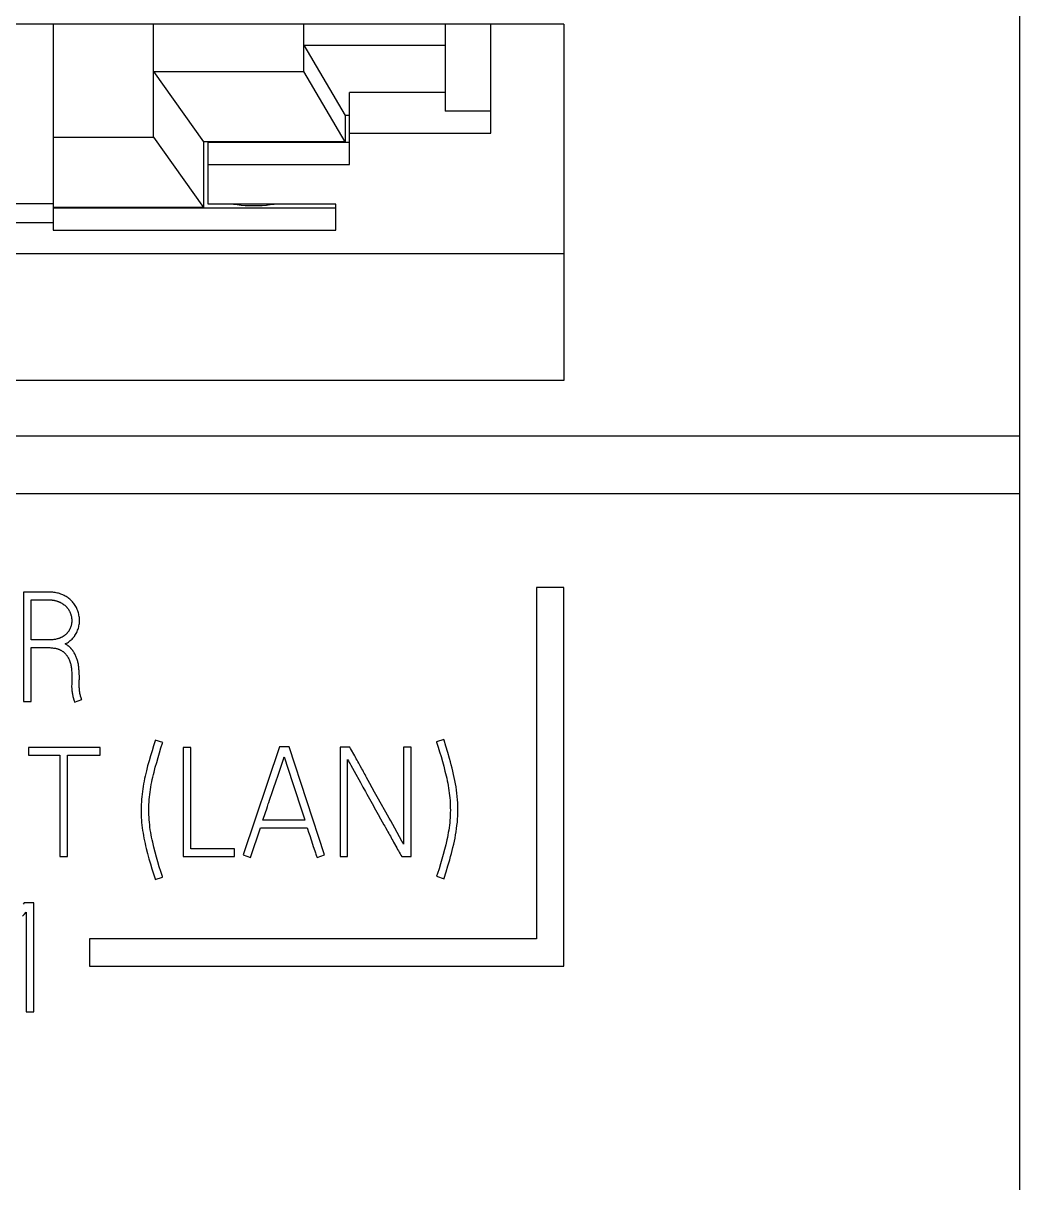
# Model space of a CAD drawing. Header units: millimetres. Extents: x 6750 to 121550, y -28210 to 66060.
# Drawn here: x 34153.4 to 34251.6, y 57247.6 to 57361.8 of the extents above; entities that cross this region are included whole.
import ezdxf

# ---------------------------------------------------------------- set-up
doc = ezdxf.new("R2010")
doc.units = ezdxf.units.MM
doc.layers.add('10000_FRONT', color=7, linetype='Continuous')
doc.layers.add('10500_FRONT_LABELING', color=7, linetype='Continuous')
doc.layers.add('DN.1. NET LIEN MANH', color=7, linetype='Continuous', lineweight=40)

# ---------------------------------------------------------------- blocks, each defined once
blk = doc.blocks.new('A$C0C6D7916')
at = {"layer": '10000_FRONT', "linetype": 'Continuous'}
for p, q in [((-7, 0), (-7, 117.137)), ((-12, 25.415), (-24.8, 25.415)), ((-17.6, 25.415), (-17.6, 23.159)), ((-16.5, 24.176), (-16.5, 25.415)), ((-14.85, 24.896), (-14.85, 25.415)), ((-13.3, 25.415), (-13.3, 24.462)), ((-12.8, 24.22), (-12.8, 25.415)), ((-12, 25.415), (-12, 21.509)), ((-14.85, 25.186), (-13.3, 25.186)), ((-14.85, 25.186), (-14.4, 24.415)), ((-16.5, 24.896), (-14.85, 24.896)), ((-16.5, 24.896), (-15.95, 24.125)), ((-14.4, 24.125), (-14.85, 24.896)), ((-13.3, 24.667), (-14.35, 24.667)), ((-14.35, 23.878), (-14.35, 24.667)), ((-14.35, 24.415), (-14.4, 24.415)), ((-14.4, 24.415), (-14.4, 24.125)), ((-12.8, 24.462), (-13.3, 24.462)), ((-17.6, 24.176), (-16.5, 24.176)), ((-16.5, 24.176), (-15.95, 23.406)), ((-14.35, 24.22), (-12.8, 24.22)), ((-14.4, 24.125), (-15.95, 24.125)), ((-15.95, 24.125), (-15.95, 23.406)), ((-14.35, 24.119), (-15.9, 24.119)), ((-15.9, 23.444), (-15.9, 24.119)), ((-15.9, 23.878), (-14.35, 23.878)), ((-19.6, 23.451), (-17.6, 23.451)), ((-15.95, 23.406), (-17.6, 23.406)), ((-14.5, 23.401), (-17.6, 23.401)), ((-14.5, 23.444), (-15.9, 23.444)), ((-14.5, 23.159), (-14.5, 23.444)), ((-17.6, 23.239), (-19.6, 23.239)), ((-17.6, 23.159), (-14.5, 23.159)), ((-24.8, 22.901), (-12, 22.901)), ((-12, 21.509), (-24.8, 21.509)), ((-7, 20.9), (-27.7, 20.9)), ((-7, 20.266), (-27.7, 20.266)), ((-12, 19.24), (-12.3, 19.24)), ((-12.3, 19.24), (-12.3, 15.39)), ((-12, 15.09), (-12, 19.24)), ((-12.3, 15.39), (-17.2, 15.39)), ((-17.2, 15.39), (-17.2, 15.09)), ((-17.2, 15.09), (-12, 15.09))]:
    blk.add_line(p, q, dxfattribs=at)
for points in [[(-15.622, 23.444), (-15.581, 23.438), (-15.538, 23.433), (-15.493, 23.429), (-15.447, 23.427), (-15.4, 23.427)], [(-15.4, 23.427), (-15.353, 23.427), (-15.307, 23.429), (-15.262, 23.433), (-15.219, 23.438), (-15.178, 23.444)]]:
    blk.add_lwpolyline(points, dxfattribs=at)
at = {"layer": '10500_FRONT_LABELING', "linetype": 'Continuous'}
for p, q in [((-17.772, 19.19), (-17.927, 19.19)), ((-17.927, 19.19), (-17.927, 17.99)), ((-17.842, 19.105), (-17.651, 19.105)), ((-17.842, 18.666), (-17.842, 19.105)), ((-17.64, 18.666), (-17.842, 18.666)), ((-17.842, 17.99), (-17.842, 18.581)), ((-17.396, 18.177), (-17.398, 18.161)), ((-17.31, 18.103), (-17.311, 18.11)), ((-17.31, 18.099), (-17.31, 18.103)), ((-17.927, 17.99), (-17.842, 17.99)), ((-17.365, 17.982), (-17.286, 18.012)), ((-16.48, 17.567), (-16.482, 17.56)), ((-16.399, 17.542), (-16.48, 17.567)), ((-13.316, 17.575), (-13.397, 17.55)), ((-13.397, 17.55), (-13.396, 17.543)), ((-13.314, 17.568), (-13.316, 17.575)), ((-17.086, 17.488), (-17.87, 17.488)), ((-17.87, 17.488), (-17.87, 17.403)), ((-17.086, 17.403), (-17.086, 17.488)), ((-16.402, 17.535), (-16.399, 17.542)), ((-16.089, 17.488), (-16.174, 17.488)), ((-16.174, 17.488), (-16.174, 16.29)), ((-16.089, 16.375), (-16.089, 17.488)), ((-15.12, 17.492), (-15.518, 16.308)), ((-15.013, 17.492), (-15.12, 17.492)), ((-14.626, 16.308), (-15.013, 17.492)), ((-14.346, 17.49), (-14.454, 17.49)), ((-14.454, 17.49), (-14.454, 16.29)), ((-14.338, 17.474), (-14.346, 17.49)), ((-14.294, 17.395), (-14.338, 17.474)), ((-13.674, 17.49), (-13.759, 17.49)), ((-13.759, 17.49), (-13.759, 16.428)), ((-13.674, 16.29), (-13.674, 17.49)), ((-17.87, 17.403), (-17.527, 17.403)), ((-17.527, 17.403), (-17.527, 16.29)), ((-17.442, 17.403), (-17.086, 17.403)), ((-17.442, 16.29), (-17.442, 17.403)), ((-15.13, 17.194), (-15.076, 17.358)), ((-15.067, 17.385), (-15.024, 17.25)), ((-14.371, 16.29), (-14.371, 17.355)), ((-15.024, 17.25), (-14.973, 17.093)), ((-14.301, 17.228), (-14.23, 17.101)), ((-15.195, 17.004), (-15.177, 17.059)), ((-14.973, 17.093), (-14.944, 17.004)), ((-14.23, 17.101), (-14.203, 17.053)), ((-14.128, 17.093), (-14.145, 17.125)), ((-14.075, 16.998), (-14.128, 17.093)), ((-15.227, 16.909), (-15.195, 17.004)), ((-14.944, 17.004), (-14.893, 16.848)), ((-14.159, 16.974), (-14.088, 16.846)), ((-14.031, 16.919), (-14.075, 16.998)), ((-14.013, 16.887), (-14.031, 16.919)), ((-15.273, 16.773), (-15.259, 16.814)), ((-15.259, 16.814), (-15.25, 16.841)), ((-15.236, 16.882), (-15.227, 16.909)), ((-14.893, 16.848), (-14.878, 16.803)), ((-14.878, 16.803), (-14.864, 16.758)), ((-14.088, 16.846), (-14.08, 16.83)), ((-14.08, 16.83), (-14.035, 16.751)), ((-15.3, 16.691), (-15.273, 16.773)), ((-14.842, 16.691), (-15.3, 16.691)), ((-14.035, 16.751), (-14.009, 16.703)), ((-14.009, 16.703), (-13.991, 16.672)), ((-13.899, 16.682), (-13.917, 16.713)), ((-13.855, 16.603), (-13.899, 16.682)), ((-15.438, 16.282), (-15.328, 16.606)), ((-15.328, 16.606), (-14.814, 16.606)), ((-14.799, 16.558), (-14.787, 16.522)), ((-14.787, 16.522), (-14.772, 16.474)), ((-14.772, 16.474), (-14.756, 16.426)), ((-14.756, 16.426), (-14.748, 16.402)), ((-14.748, 16.402), (-14.731, 16.354)), ((-13.867, 16.449), (-13.832, 16.385)), ((-17.527, 16.29), (-17.442, 16.29)), ((-16.174, 16.29), (-15.613, 16.29)), ((-15.613, 16.375), (-16.089, 16.375)), ((-15.613, 16.29), (-15.613, 16.375)), ((-15.518, 16.308), (-15.438, 16.282)), ((-14.707, 16.282), (-14.626, 16.308)), ((-14.454, 16.29), (-14.371, 16.29)), ((-13.778, 16.29), (-13.674, 16.29)), ((-16.483, 16.047), (-16.482, 16.039)), ((-16.482, 16.039), (-16.402, 16.065)), ((-16.402, 16.065), (-16.403, 16.072)), ((-13.384, 16.105), (-13.396, 16.074)), ((-13.396, 16.074), (-13.314, 16.047)), ((-13.314, 16.047), (-13.313, 16.055)), ((-17.917, 15.784), (-17.929, 15.77)), ((-17.813, 15.784), (-17.917, 15.784)), ((-17.813, 14.588), (-17.813, 15.784)), ((-17.938, 15.636), (-17.92, 15.655)), ((-17.92, 15.655), (-17.896, 15.68)), ((-17.896, 15.68), (-17.896, 14.588)), ((-17.896, 14.588), (-17.813, 14.588))]:
    blk.add_line(p, q, dxfattribs=at)
for points in [[(-17.467, 18.622), (-17.455, 18.629), (-17.444, 18.635), (-17.433, 18.642), (-17.423, 18.65), (-17.413, 18.658), (-17.403, 18.666), (-17.393, 18.675), (-17.385, 18.684), (-17.376, 18.694), (-17.372, 18.699), (-17.368, 18.704), (-17.364, 18.709), (-17.361, 18.714), (-17.354, 18.725), (-17.348, 18.736), (-17.342, 18.748), (-17.337, 18.759), (-17.332, 18.771), (-17.327, 18.783), (-17.324, 18.796), (-17.32, 18.808), (-17.317, 18.821), (-17.315, 18.834), (-17.313, 18.846), (-17.312, 18.859), (-17.312, 18.872), (-17.312, 18.885), (-17.312, 18.898), (-17.313, 18.911), (-17.315, 18.924), (-17.317, 18.936), (-17.32, 18.949), (-17.323, 18.961), (-17.327, 18.974), (-17.331, 18.986), (-17.336, 18.998), (-17.341, 19.009), (-17.346, 19.021), (-17.352, 19.032), (-17.359, 19.043), (-17.366, 19.054), (-17.373, 19.064), (-17.381, 19.074), (-17.389, 19.084), (-17.398, 19.094), (-17.407, 19.103), (-17.417, 19.111), (-17.427, 19.119), (-17.437, 19.127), (-17.448, 19.134), (-17.459, 19.141), (-17.47, 19.147), (-17.481, 19.153), (-17.493, 19.159), (-17.505, 19.164), (-17.517, 19.169), (-17.529, 19.173), (-17.542, 19.177), (-17.554, 19.18), (-17.567, 19.182), (-17.579, 19.185), (-17.592, 19.187), (-17.605, 19.188), (-17.618, 19.189), (-17.63, 19.19), (-17.643, 19.19), (-17.669, 19.19), (-17.772, 19.19)], [(-17.651, 19.105), (-17.646, 19.105), (-17.641, 19.105), (-17.636, 19.105), (-17.631, 19.105), (-17.626, 19.104), (-17.621, 19.104), (-17.616, 19.104), (-17.611, 19.103), (-17.606, 19.102), (-17.601, 19.102), (-17.596, 19.101), (-17.591, 19.1), (-17.586, 19.099), (-17.581, 19.098), (-17.577, 19.097), (-17.572, 19.096), (-17.567, 19.094), (-17.562, 19.093), (-17.557, 19.091), (-17.552, 19.09), (-17.548, 19.088), (-17.543, 19.086), (-17.538, 19.084), (-17.534, 19.082), (-17.529, 19.08), (-17.525, 19.078), (-17.52, 19.076), (-17.516, 19.074), (-17.511, 19.071), (-17.507, 19.069), (-17.503, 19.066), (-17.498, 19.063), (-17.494, 19.061), (-17.49, 19.058), (-17.486, 19.055), (-17.482, 19.052), (-17.478, 19.049), (-17.474, 19.046), (-17.47, 19.042), (-17.466, 19.039), (-17.463, 19.036), (-17.459, 19.032), (-17.455, 19.029), (-17.452, 19.025), (-17.449, 19.021), (-17.445, 19.017), (-17.442, 19.014), (-17.439, 19.01), (-17.436, 19.006), (-17.433, 19.001), (-17.43, 18.997), (-17.428, 18.993), (-17.425, 18.989), (-17.423, 18.984), (-17.42, 18.98), (-17.418, 18.975), (-17.416, 18.97), (-17.414, 18.966), (-17.412, 18.961)], [(-17.412, 18.961), (-17.411, 18.957), (-17.409, 18.952), (-17.407, 18.947), (-17.406, 18.943), (-17.405, 18.938), (-17.403, 18.934), (-17.402, 18.929), (-17.401, 18.924), (-17.4, 18.919), (-17.399, 18.915), (-17.399, 18.91), (-17.398, 18.905), (-17.398, 18.9), (-17.397, 18.896), (-17.397, 18.891), (-17.397, 18.886), (-17.396, 18.881), (-17.396, 18.876), (-17.397, 18.871), (-17.397, 18.866), (-17.397, 18.862), (-17.397, 18.857), (-17.398, 18.852), (-17.399, 18.847), (-17.399, 18.843), (-17.4, 18.838), (-17.401, 18.833), (-17.402, 18.828), (-17.403, 18.824), (-17.404, 18.819), (-17.406, 18.814), (-17.407, 18.81), (-17.409, 18.805), (-17.41, 18.801), (-17.412, 18.796), (-17.414, 18.792), (-17.416, 18.787), (-17.418, 18.783), (-17.42, 18.779), (-17.423, 18.774), (-17.425, 18.77), (-17.427, 18.766), (-17.43, 18.762), (-17.433, 18.758), (-17.436, 18.754), (-17.439, 18.75), (-17.442, 18.747), (-17.445, 18.743), (-17.448, 18.739), (-17.451, 18.736), (-17.455, 18.732)], [(-17.455, 18.732), (-17.458, 18.729), (-17.461, 18.726), (-17.465, 18.723), (-17.468, 18.72), (-17.472, 18.717), (-17.476, 18.714), (-17.479, 18.712), (-17.483, 18.709), (-17.487, 18.706), (-17.491, 18.704), (-17.495, 18.702), (-17.499, 18.699), (-17.503, 18.697), (-17.507, 18.695), (-17.511, 18.693), (-17.515, 18.691), (-17.519, 18.689), (-17.523, 18.687), (-17.527, 18.686), (-17.532, 18.684), (-17.536, 18.683), (-17.54, 18.681), (-17.549, 18.678), (-17.558, 18.676), (-17.567, 18.674), (-17.576, 18.672), (-17.585, 18.67), (-17.594, 18.669), (-17.603, 18.668), (-17.612, 18.667), (-17.622, 18.666), (-17.631, 18.666), (-17.64, 18.666)], [(-17.842, 18.581), (-17.649, 18.581), (-17.638, 18.581), (-17.627, 18.58), (-17.617, 18.58), (-17.606, 18.579), (-17.596, 18.577), (-17.585, 18.576), (-17.574, 18.574), (-17.569, 18.573), (-17.564, 18.571), (-17.559, 18.57), (-17.554, 18.568), (-17.549, 18.567), (-17.544, 18.565), (-17.539, 18.563), (-17.534, 18.561), (-17.529, 18.559), (-17.524, 18.556), (-17.519, 18.554), (-17.515, 18.552), (-17.51, 18.549), (-17.505, 18.546), (-17.501, 18.543), (-17.496, 18.54), (-17.492, 18.537), (-17.488, 18.534), (-17.484, 18.531), (-17.48, 18.527), (-17.476, 18.524), (-17.472, 18.52), (-17.468, 18.516), (-17.464, 18.512), (-17.461, 18.508), (-17.457, 18.504), (-17.454, 18.5), (-17.451, 18.496), (-17.448, 18.492), (-17.445, 18.487), (-17.442, 18.483), (-17.439, 18.478), (-17.434, 18.469), (-17.429, 18.459), (-17.425, 18.45), (-17.421, 18.44), (-17.417, 18.43), (-17.414, 18.419), (-17.411, 18.409), (-17.408, 18.399), (-17.406, 18.388), (-17.404, 18.378), (-17.402, 18.367), (-17.401, 18.356), (-17.4, 18.346), (-17.399, 18.335), (-17.398, 18.325), (-17.397, 18.314), (-17.397, 18.304), (-17.396, 18.283), (-17.396, 18.261), (-17.396, 18.24)], [(-17.313, 18.231), (-17.313, 18.251), (-17.313, 18.272), (-17.314, 18.292), (-17.314, 18.302), (-17.315, 18.312), (-17.315, 18.322), (-17.316, 18.332), (-17.317, 18.341), (-17.317, 18.351), (-17.319, 18.361), (-17.32, 18.371), (-17.321, 18.381), (-17.323, 18.391), (-17.324, 18.401), (-17.326, 18.411), (-17.329, 18.42), (-17.331, 18.43), (-17.334, 18.44), (-17.336, 18.45), (-17.34, 18.459), (-17.343, 18.469), (-17.347, 18.478), (-17.351, 18.487), (-17.355, 18.496), (-17.359, 18.506), (-17.364, 18.514), (-17.369, 18.523), (-17.374, 18.532), (-17.38, 18.54), (-17.386, 18.548), (-17.392, 18.556), (-17.395, 18.56), (-17.398, 18.564), (-17.401, 18.568), (-17.405, 18.572), (-17.408, 18.575), (-17.411, 18.579), (-17.415, 18.582), (-17.419, 18.586), (-17.422, 18.589), (-17.426, 18.593), (-17.43, 18.596), (-17.434, 18.599), (-17.437, 18.602), (-17.441, 18.606), (-17.445, 18.609), (-17.45, 18.611), (-17.454, 18.614), (-17.458, 18.617), (-17.462, 18.62), (-17.467, 18.622)], [(-17.396, 18.24), (-17.396, 18.198), (-17.396, 18.177)], [(-17.315, 18.171), (-17.315, 18.205), (-17.315, 18.209), (-17.315, 18.213), (-17.314, 18.216), (-17.314, 18.22), (-17.314, 18.224), (-17.314, 18.228), (-17.313, 18.231)], [(-17.398, 18.161), (-17.398, 18.156), (-17.398, 18.151), (-17.398, 18.146), (-17.397, 18.14), (-17.397, 18.135), (-17.397, 18.13), (-17.396, 18.125), (-17.396, 18.119), (-17.395, 18.114), (-17.395, 18.109), (-17.394, 18.104), (-17.393, 18.099), (-17.393, 18.093), (-17.392, 18.088), (-17.391, 18.083), (-17.39, 18.078), (-17.389, 18.073), (-17.388, 18.068), (-17.387, 18.062), (-17.386, 18.057), (-17.385, 18.052), (-17.384, 18.047), (-17.383, 18.042), (-17.382, 18.037), (-17.38, 18.032), (-17.379, 18.027), (-17.378, 18.022), (-17.376, 18.017), (-17.375, 18.012), (-17.373, 18.007), (-17.371, 18.002), (-17.37, 17.997), (-17.368, 17.992), (-17.366, 17.987), (-17.365, 17.982)], [(-17.311, 18.11), (-17.312, 18.118), (-17.312, 18.122), (-17.313, 18.125), (-17.313, 18.129), (-17.313, 18.133), (-17.313, 18.137), (-17.314, 18.141), (-17.314, 18.144), (-17.314, 18.148), (-17.314, 18.152), (-17.314, 18.156), (-17.315, 18.16), (-17.315, 18.163), (-17.315, 18.167), (-17.315, 18.171)], [(-17.286, 18.012), (-17.288, 18.015), (-17.289, 18.019), (-17.291, 18.023), (-17.292, 18.027), (-17.294, 18.031), (-17.295, 18.035), (-17.296, 18.039), (-17.297, 18.043), (-17.299, 18.047), (-17.3, 18.051), (-17.301, 18.055), (-17.302, 18.059), (-17.303, 18.063), (-17.304, 18.067), (-17.305, 18.071), (-17.306, 18.075), (-17.307, 18.079), (-17.307, 18.083), (-17.308, 18.087), (-17.309, 18.091), (-17.309, 18.095), (-17.31, 18.099)], [(-16.482, 17.56), (-16.499, 17.505), (-16.516, 17.45), (-16.532, 17.395), (-16.548, 17.34), (-16.564, 17.284), (-16.578, 17.229), (-16.585, 17.201), (-16.591, 17.173), (-16.597, 17.145), (-16.603, 17.116), (-16.608, 17.088), (-16.613, 17.06), (-16.618, 17.032), (-16.622, 17.004), (-16.625, 16.975), (-16.629, 16.947), (-16.631, 16.919), (-16.633, 16.89), (-16.635, 16.862), (-16.636, 16.834), (-16.637, 16.805), (-16.636, 16.777), (-16.636, 16.748), (-16.634, 16.72), (-16.632, 16.691), (-16.63, 16.663), (-16.627, 16.634), (-16.623, 16.605), (-16.619, 16.577), (-16.615, 16.548), (-16.61, 16.52), (-16.605, 16.491), (-16.599, 16.463), (-16.593, 16.435), (-16.587, 16.407), (-16.58, 16.379), (-16.566, 16.323), (-16.55, 16.267), (-16.534, 16.212), (-16.518, 16.157), (-16.501, 16.102), (-16.483, 16.047)], [(-13.313, 16.055), (-13.292, 16.122), (-13.271, 16.189), (-13.252, 16.256), (-13.242, 16.29), (-13.233, 16.324), (-13.224, 16.358), (-13.216, 16.391), (-13.208, 16.425), (-13.2, 16.459), (-13.193, 16.494), (-13.187, 16.528), (-13.181, 16.562), (-13.176, 16.597), (-13.172, 16.631), (-13.168, 16.666), (-13.165, 16.701), (-13.163, 16.736), (-13.162, 16.772), (-13.161, 16.807), (-13.162, 16.843), (-13.163, 16.878), (-13.166, 16.913), (-13.169, 16.949), (-13.172, 16.984), (-13.177, 17.019), (-13.182, 17.054), (-13.188, 17.088), (-13.195, 17.123), (-13.202, 17.158), (-13.209, 17.192), (-13.217, 17.227), (-13.226, 17.261), (-13.234, 17.296), (-13.244, 17.33), (-13.253, 17.364), (-13.273, 17.432), (-13.293, 17.5), (-13.314, 17.568)], [(-16.403, 16.072), (-16.42, 16.125), (-16.437, 16.178), (-16.453, 16.232), (-16.468, 16.285), (-16.482, 16.339), (-16.496, 16.393), (-16.509, 16.447), (-16.515, 16.474), (-16.521, 16.502), (-16.526, 16.529), (-16.531, 16.556), (-16.535, 16.584), (-16.539, 16.611), (-16.542, 16.639), (-16.545, 16.666), (-16.548, 16.694), (-16.549, 16.721), (-16.551, 16.749), (-16.551, 16.777), (-16.551, 16.804), (-16.551, 16.832), (-16.55, 16.86), (-16.548, 16.888), (-16.546, 16.915), (-16.544, 16.943), (-16.541, 16.971), (-16.537, 16.998), (-16.533, 17.026), (-16.529, 17.053), (-16.524, 17.081), (-16.519, 17.108), (-16.513, 17.135), (-16.507, 17.162), (-16.501, 17.189), (-16.494, 17.216), (-16.48, 17.269), (-16.465, 17.323), (-16.45, 17.376), (-16.434, 17.429), (-16.418, 17.482), (-16.402, 17.535)], [(-13.396, 17.543), (-13.379, 17.491), (-13.363, 17.439), (-13.347, 17.387), (-13.332, 17.334), (-13.318, 17.281), (-13.304, 17.228), (-13.291, 17.175), (-13.285, 17.149), (-13.279, 17.122), (-13.274, 17.095), (-13.269, 17.068), (-13.264, 17.041), (-13.26, 17.014), (-13.257, 16.987), (-13.253, 16.96), (-13.251, 16.933), (-13.248, 16.906), (-13.247, 16.879), (-13.245, 16.852), (-13.245, 16.825), (-13.244, 16.798), (-13.245, 16.771), (-13.246, 16.743), (-13.247, 16.716), (-13.249, 16.689), (-13.252, 16.662), (-13.255, 16.635), (-13.259, 16.607), (-13.262, 16.58), (-13.267, 16.553), (-13.272, 16.526), (-13.277, 16.5), (-13.282, 16.473), (-13.295, 16.42), (-13.308, 16.367), (-13.322, 16.314), (-13.337, 16.262), (-13.352, 16.21), (-13.368, 16.157), (-13.384, 16.105)], [(-15.076, 17.358), (-15.071, 17.372), (-15.067, 17.385)], [(-14.371, 17.355), (-14.363, 17.339), (-14.354, 17.323), (-14.345, 17.307), (-14.337, 17.291), (-14.301, 17.228)], [(-14.215, 17.252), (-14.233, 17.284), (-14.241, 17.3), (-14.25, 17.316), (-14.259, 17.331), (-14.268, 17.347), (-14.276, 17.363), (-14.285, 17.379), (-14.294, 17.395)], [(-15.177, 17.059), (-15.163, 17.099), (-15.13, 17.194)], [(-14.145, 17.125), (-14.163, 17.157), (-14.171, 17.173), (-14.18, 17.189), (-14.189, 17.204), (-14.198, 17.22), (-14.206, 17.236), (-14.215, 17.252)], [(-14.203, 17.053), (-14.177, 17.005), (-14.159, 16.974)], [(-15.25, 16.841), (-15.241, 16.868), (-15.236, 16.882)], [(-13.917, 16.713), (-13.952, 16.777), (-14.013, 16.887)], [(-14.864, 16.758), (-14.849, 16.714), (-14.842, 16.691)], [(-13.991, 16.672), (-13.973, 16.64), (-13.964, 16.624), (-13.955, 16.608)], [(-14.814, 16.606), (-14.81, 16.594), (-14.799, 16.558)], [(-13.955, 16.608), (-13.938, 16.576), (-13.929, 16.56), (-13.92, 16.544), (-13.911, 16.528), (-13.902, 16.513), (-13.893, 16.497), (-13.885, 16.481), (-13.876, 16.465), (-13.867, 16.449)], [(-13.759, 16.428), (-13.767, 16.444), (-13.776, 16.46), (-13.855, 16.603)], [(-14.731, 16.354), (-14.727, 16.342), (-14.723, 16.33), (-14.719, 16.318), (-14.715, 16.306), (-14.711, 16.294), (-14.707, 16.282)], [(-13.832, 16.385), (-13.823, 16.369), (-13.814, 16.354), (-13.805, 16.338), (-13.796, 16.322), (-13.787, 16.306), (-13.778, 16.29)]]:
    blk.add_lwpolyline(points, dxfattribs=at)

msp = doc.modelspace()

# ---------------------------------------------------------------- block references
at = {"layer": 'DN.1. NET LIEN MANH', "xscale": 8.981300112304329, "yscale": 8.981300112304329, "zscale": 8.981300112304329}
msp.add_blockref('A$C0C6D7916', (34314.458, 57133.431), dxfattribs=at)

doc.saveas('drawing.dxf')
